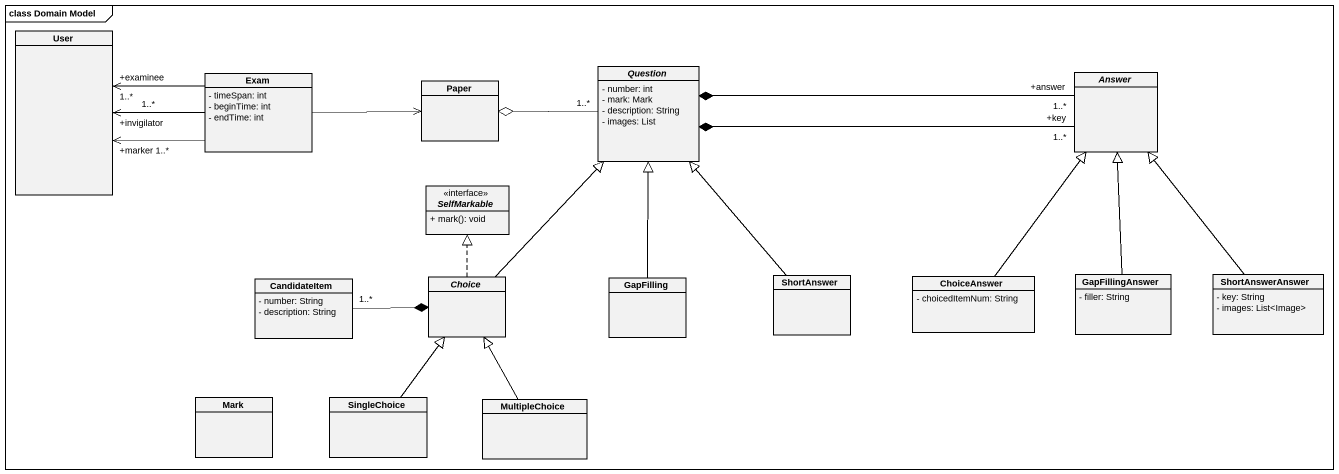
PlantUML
@startuml
mainframe class Domain Model
hide circle
hide empty members
skinparam classAttributeIconSize 0
class User
class Exam {
  - timeSpan: int
  - beginTime: int
  - endTime: int
}
class Paper
abstract class Question {
  - number: int
  - mark: Mark
  - description: String
  - images: List
}
abstract class Answer
interface SelfMarkable <<interface>> {
  + mark(): void
}
class CandidateItem {
  - number: String
  - description: String
}
abstract class Choice
class GapFilling
class ShortAnswer
class ChoiceAnswer {
  - choicedItemNum: String
}
class GapFillingAnswer {
  - filler: String
}
class ShortAnswerAnswer {
  - key: String
  - images: List<Image>
}
class Mark
class SingleChoice
class MultipleChoice
Exam -left-> "+examinee\n1..*" User
Exam -left-> "+invigilator\n1..*" User
Exam -left-> "+marker\n1..*" User
Exam -right-> Paper
Question "1..*" -left-o Paper
Answer "+key\n1..*" -left-* Question
Answer "+answer\n1..*" -left-* Question
CandidateItem "1..*" -right-* Choice
Choice -up-|> Question
Choice .up.|> SelfMarkable
GapFilling -up-|> Question
ShortAnswer -up-|> Question
ChoiceAnswer -up-|> Answer
GapFillingAnswer -up-|> Answer
ShortAnswerAnswer -up-|> Answer
SingleChoice -up-|> Choice
MultipleChoice -up-|> Choice
@enduml
